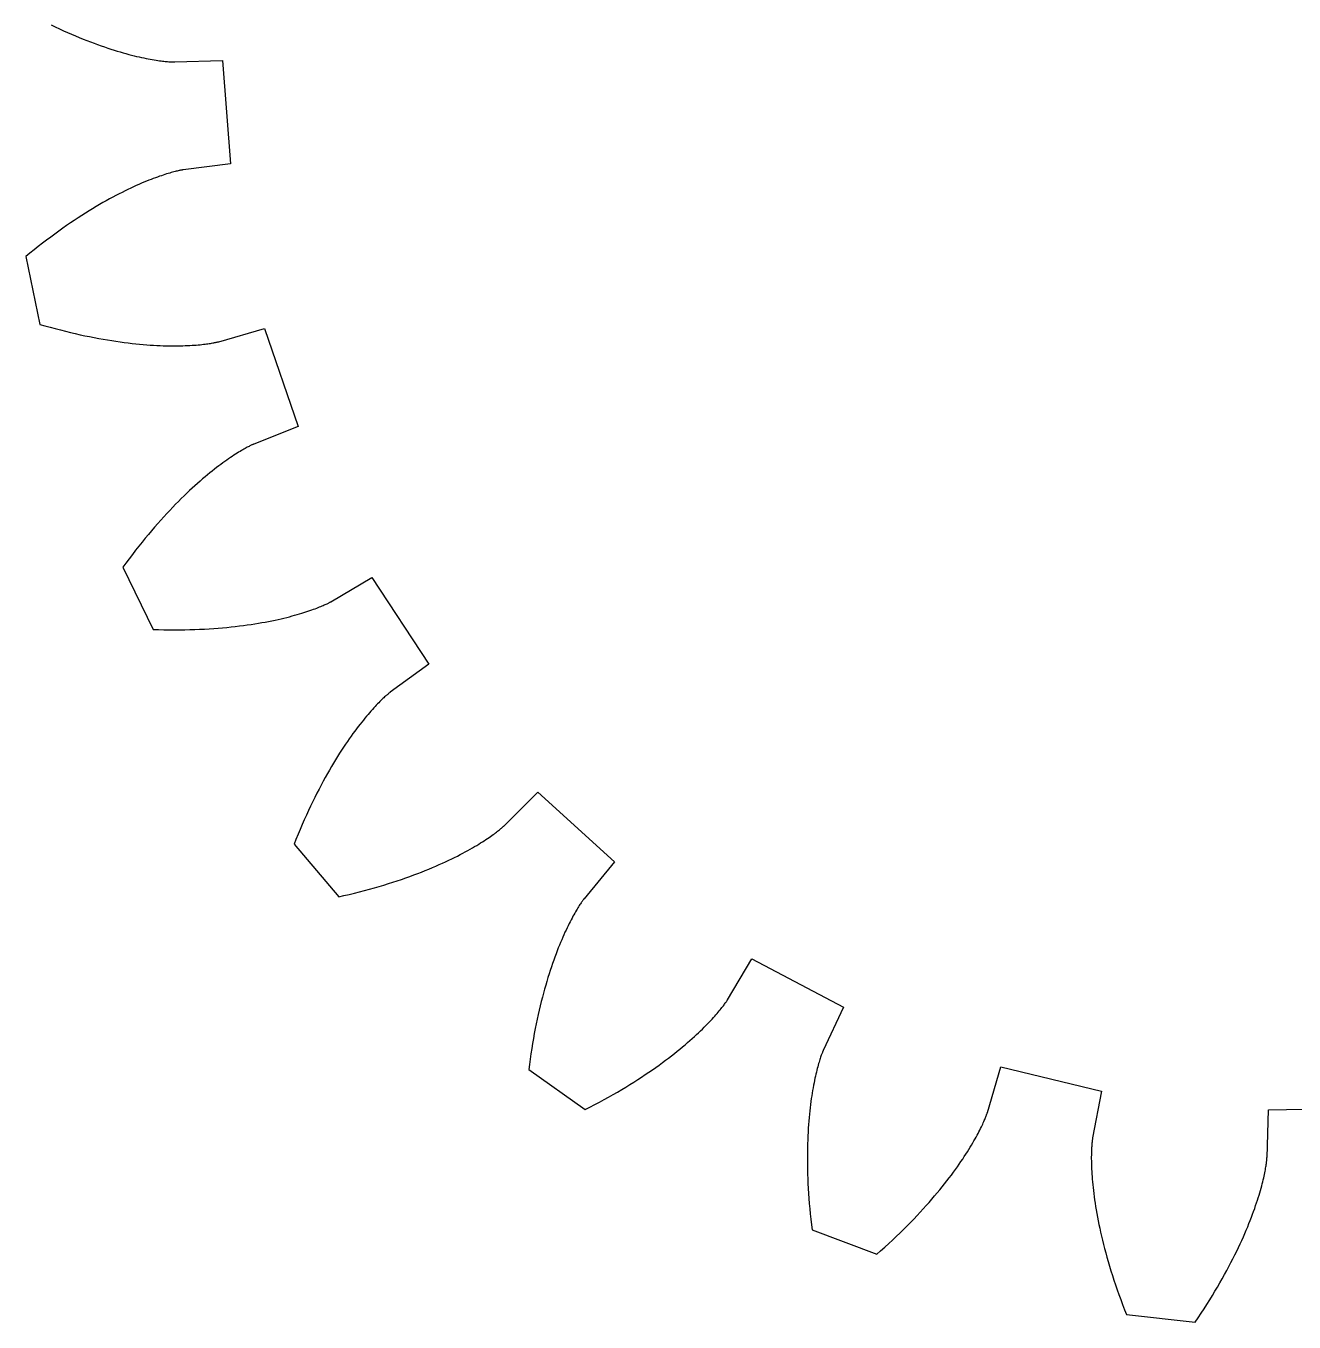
# Model space of a CAD drawing. Header units: metres. Extents: x -27 to 27, y -26.9 to 27.
# Drawn here: x -26.58 to -0.21, y -26.9 to 0.05 of the extents above; entities that cross this region are included whole.
import ezdxf

# ---------------------------------------------------------------- set-up
doc = ezdxf.new("R2010")
doc.units = ezdxf.units.M
doc.layers.add('1', color=7, linetype='Continuous')

msp = doc.modelspace()

# ---------------------------------------------------------------- linework, layer by layer
at = {"layer": '1'}
for p, q in [((-26.058033, 0.069296), (-25.970058, 0.027255)), ((-25.970058, 0.027255), (-25.883343, -0.01326)), ((-25.883343, -0.01326), (-25.797905, -0.052273)), ((-25.797905, -0.052273), (-25.713762, -0.08981)), ((-25.713762, -0.08981), (-25.630936, -0.125898)), ((-25.630936, -0.125898), (-25.549444, -0.16056)), ((-25.549444, -0.16056), (-25.469305, -0.193825)), ((-25.469305, -0.193825), (-25.390537, -0.225717)), ((-25.390537, -0.225717), (-25.31316, -0.256264)), ((-25.31316, -0.256264), (-25.237186, -0.285492)), ((-25.237186, -0.285492), (-25.162636, -0.313429)), ((-25.162636, -0.313429), (-25.089525, -0.3401)), ((-25.089525, -0.3401), (-25.017872, -0.365534)), ((-25.017872, -0.365534), (-24.947691, -0.389759)), ((-24.947691, -0.389759), (-24.878996, -0.4128)), ((-24.878996, -0.4128), (-24.811804, -0.434688)), ((-24.811804, -0.434688), (-24.74613, -0.455449)), ((-24.74613, -0.455449), (-24.681986, -0.475112)), ((-24.681986, -0.475112), (-24.61939, -0.493705)), ((-24.61939, -0.493705), (-24.558353, -0.511257)), ((-24.558353, -0.511257), (-24.498888, -0.527796)), ((-24.498888, -0.527796), (-24.44101, -0.543351)), ((-24.44101, -0.543351), (-24.384727, -0.557951)), ((-24.384727, -0.557951), (-24.330059, -0.571626)), ((-24.330059, -0.571626), (-24.27701, -0.584404)), ((-24.27701, -0.584404), (-24.225595, -0.596315)), ((-24.225595, -0.596315), (-24.175825, -0.607388)), ((-24.175825, -0.607388), (-24.127708, -0.617653)), ((-24.127708, -0.617653), (-24.081257, -0.62714)), ((-24.081257, -0.62714), (-24.036482, -0.635879)), ((-24.036482, -0.635879), (-23.993391, -0.643899)), ((-23.993391, -0.643899), (-23.951994, -0.651231)), ((-23.951994, -0.651231), (-23.912296, -0.657905)), ((-23.912296, -0.657905), (-23.874311, -0.663951)), ((-23.874311, -0.663951), (-23.838041, -0.6694)), ((-23.838041, -0.6694), (-23.803499, -0.674282)), ((-23.803499, -0.674282), (-23.770689, -0.678627)), ((-23.770689, -0.678627), (-23.739616, -0.682467)), ((-23.739616, -0.682467), (-23.710291, -0.685831)), ((-23.710291, -0.685831), (-23.682714, -0.688751)), ((-23.682714, -0.688751), (-23.656895, -0.691257)), ((-23.656895, -0.691257), (-23.632837, -0.693381)), ((-23.632837, -0.693381), (-23.610544, -0.695153)), ((-23.610544, -0.695153), (-23.590021, -0.696605)), ((-23.590021, -0.696605), (-23.571272, -0.697766)), ((-23.571272, -0.697766), (-23.5543, -0.69867)), ((-23.5543, -0.69867), (-23.53911, -0.699345)), ((-23.53911, -0.699345), (-23.5257, -0.699825)), ((-23.5257, -0.699825), (-23.514074, -0.700139)), ((-23.514074, -0.700139), (-23.504236, -0.700319)), ((-23.504236, -0.700319), (-23.496187, -0.700396)), ((-23.496187, -0.700396), (-23.489925, -0.700402)), ((-23.489925, -0.700402), (-23.485453, -0.700368)), ((-23.485453, -0.700368), (-23.481874, -0.700303)), ((-23.481874, -0.700303), (-22.490002, -0.670722)), ((-22.490002, -0.670722), (-22.32258, -2.819991)), ((-23.413342, -2.964761), (-23.433392, -2.969373)), ((-23.394997, -2.96071), (-23.413342, -2.964761)), ((-23.37837, -2.957189), (-23.394997, -2.96071)), ((-23.363468, -2.954169), (-23.37837, -2.957189)), ((-23.350294, -2.951619), (-23.363468, -2.954169)), ((-23.338858, -2.949509), (-23.350294, -2.951619)), ((-23.329166, -2.947807), (-23.338858, -2.949509)), ((-23.321226, -2.946484), (-23.329166, -2.947807)), ((-23.315041, -2.945509), (-23.321226, -2.946484)), ((-23.310617, -2.94485), (-23.315041, -2.945509)), ((-23.307072, -2.94436), (-23.310617, -2.94485)), ((-22.32258, -2.819991), (-23.307072, -2.94436)), ((-24.176991, -3.224804), (-24.230331, -3.247943)), ((-24.125099, -3.202828), (-24.176991, -3.224804)), ((-24.074669, -3.18199), (-24.125099, -3.202828)), ((-24.025719, -3.162261), (-24.074669, -3.18199)), ((-23.978264, -3.143614), (-24.025719, -3.162261)), ((-23.932318, -3.126022), (-23.978264, -3.143614)), ((-23.887896, -3.109456), (-23.932318, -3.126022)), ((-23.845013, -3.093889), (-23.887896, -3.109456)), ((-23.803684, -3.079293), (-23.845013, -3.093889)), ((-23.763922, -3.065639), (-23.803684, -3.079293)), ((-23.725737, -3.052898), (-23.763922, -3.065639)), ((-23.689146, -3.041043), (-23.725737, -3.052898)), ((-23.654158, -3.030044), (-23.689146, -3.041043)), ((-23.620787, -3.019872), (-23.654158, -3.030044)), ((-23.589046, -3.010498), (-23.620787, -3.019872)), ((-23.558943, -3.001894), (-23.589046, -3.010498)), ((-23.530491, -2.994028), (-23.558943, -3.001894)), ((-23.503698, -2.986873), (-23.530491, -2.994028)), ((-23.47858, -2.980399), (-23.503698, -2.986873)), ((-23.455141, -2.974575), (-23.47858, -2.980399)), ((-23.433392, -2.969373), (-23.455141, -2.974575)), ((-24.707119, -3.478143), (-24.772701, -3.512943)), ((-24.64282, -3.444742), (-24.707119, -3.478143)), ((-24.579828, -3.412714), (-24.64282, -3.444742)), ((-24.51816, -3.382033), (-24.579828, -3.412714)), ((-24.457836, -3.352675), (-24.51816, -3.382033)), ((-24.398874, -3.324613), (-24.457836, -3.352675)), ((-24.341291, -3.297821), (-24.398874, -3.324613)), ((-24.285105, -3.272273), (-24.341291, -3.297821)), ((-24.230331, -3.247943), (-24.285105, -3.272273)), ((-25.192101, -3.752487), (-25.266121, -3.79776)), ((-25.119221, -3.708782), (-25.192101, -3.752487)), ((-25.047506, -3.666621), (-25.119221, -3.708782)), ((-24.976976, -3.625981), (-25.047506, -3.666621)), ((-24.907652, -3.586838), (-24.976976, -3.625981)), ((-24.839552, -3.549166), (-24.907652, -3.586838)), ((-24.772701, -3.512943), (-24.839552, -3.549166)), ((-25.573181, -3.994988), (-25.652578, -4.048442)), ((-25.494816, -3.943215), (-25.573181, -3.994988)), ((-25.417501, -3.893101), (-25.494816, -3.943215)), ((-25.341263, -3.844624), (-25.417501, -3.893101)), ((-25.266121, -3.79776), (-25.341263, -3.844624)), ((-25.97998, -4.279501), (-26.064165, -4.341682)), ((-25.896706, -4.219108), (-25.97998, -4.279501)), ((-25.814365, -4.16048), (-25.896706, -4.219108)), ((-25.732981, -4.1036), (-25.814365, -4.16048)), ((-25.652578, -4.048442), (-25.732981, -4.1036)), ((-26.321918, -4.539151), (-26.409485, -4.608682)), ((-26.235161, -4.471487), (-26.321918, -4.539151)), ((-26.149233, -4.405671), (-26.235161, -4.471487)), ((-26.064165, -4.341682), (-26.149233, -4.405671)), ((-26.497835, -4.680099), (-26.57939, -4.74721)), ((-26.57939, -4.74721), (-26.288601, -6.157066)), ((-26.409485, -4.608682), (-26.497835, -4.680099)), ((-26.288601, -6.157066), (-26.187147, -6.186431)), ((-26.187147, -6.186431), (-26.077749, -6.217062)), ((-26.077749, -6.217062), (-25.969818, -6.246271)), ((-25.969818, -6.246271), (-25.863367, -6.274084)), ((-25.863367, -6.274084), (-25.75841, -6.300529)), ((-25.75841, -6.300529), (-25.654964, -6.325636)), ((-25.654964, -6.325636), (-25.553047, -6.349433)), ((-25.553047, -6.349433), (-25.452671, -6.371948)), ((-25.452671, -6.371948), (-25.353853, -6.39321)), ((-25.353853, -6.39321), (-25.256605, -6.413247)), ((-25.256605, -6.413247), (-25.16094, -6.432089)), ((-25.16094, -6.432089), (-25.066872, -6.449766)), ((-25.066872, -6.449766), (-24.974417, -6.466306)), ((-24.974417, -6.466306), (-24.883581, -6.481739)), ((-22.56999, -6.518003), (-21.616634, -6.242683)), ((-21.616634, -6.242683), (-20.919975, -8.282794)), ((-24.883581, -6.481739), (-24.794384, -6.496094)), ((-24.794384, -6.496094), (-24.706831, -6.509401)), ((-24.706831, -6.509401), (-24.620937, -6.521691)), ((-24.620937, -6.521691), (-24.536715, -6.532993)), ((-24.536715, -6.532993), (-24.45417, -6.543337)), ((-24.45417, -6.543337), (-24.373316, -6.552753)), ((-24.373316, -6.552753), (-24.294159, -6.561272)), ((-24.294159, -6.561272), (-24.216713, -6.568924)), ((-24.216713, -6.568924), (-24.140985, -6.575739)), ((-24.140985, -6.575739), (-24.066986, -6.581749)), ((-24.066986, -6.581749), (-23.994719, -6.586984)), ((-23.994719, -6.586984), (-23.924194, -6.591474)), ((-23.924194, -6.591474), (-23.855419, -6.59525)), ((-23.855419, -6.59525), (-23.788401, -6.598343)), ((-23.788401, -6.598343), (-23.723148, -6.600785)), ((-23.723148, -6.600785), (-23.659662, -6.602606)), ((-23.659662, -6.602606), (-23.597954, -6.603837)), ((-23.597954, -6.603837), (-23.538025, -6.604509)), ((-23.538025, -6.604509), (-23.479881, -6.604655)), ((-23.479881, -6.604655), (-23.423529, -6.604304)), ((-23.423529, -6.604304), (-23.368967, -6.603488)), ((-23.368967, -6.603488), (-23.316206, -6.602238)), ((-23.316206, -6.602238), (-23.265247, -6.600586)), ((-23.265247, -6.600586), (-23.216089, -6.598563)), ((-23.216089, -6.598563), (-23.168737, -6.5962)), ((-23.168737, -6.5962), (-23.123196, -6.593529)), ((-23.123196, -6.593529), (-23.079464, -6.590581)), ((-23.079464, -6.590581), (-23.037542, -6.587388)), ((-23.037542, -6.587388), (-22.997435, -6.58398)), ((-22.997435, -6.58398), (-22.959139, -6.580389)), ((-22.959139, -6.580389), (-22.922653, -6.576647)), ((-22.922653, -6.576647), (-22.887981, -6.572785)), ((-22.887981, -6.572785), (-22.855122, -6.568834)), ((-22.855122, -6.568834), (-22.82407, -6.564826)), ((-22.82407, -6.564826), (-22.794828, -6.560791)), ((-22.794828, -6.560791), (-22.767393, -6.556761)), ((-22.767393, -6.556761), (-22.741762, -6.552768)), ((-22.741762, -6.552768), (-22.717932, -6.548842)), ((-22.717932, -6.548842), (-22.695898, -6.545014)), ((-22.695898, -6.545014), (-22.675659, -6.541317)), ((-22.675659, -6.541317), (-22.657209, -6.537779)), ((-22.657209, -6.537779), (-22.640547, -6.534433)), ((-22.640547, -6.534433), (-22.625666, -6.53131)), ((-22.625666, -6.53131), (-22.612558, -6.528439)), ((-22.612558, -6.528439), (-22.601219, -6.525853)), ((-22.601219, -6.525853), (-22.591646, -6.523581)), ((-22.591646, -6.523581), (-22.58383, -6.521654)), ((-22.58383, -6.521654), (-22.577763, -6.520102)), ((-22.577763, -6.520102), (-22.573441, -6.518957)), ((-22.573441, -6.518957), (-22.56999, -6.518003)), ((-20.919975, -8.282794), (-21.842607, -8.648088)), ((-22.254942, -8.87917), (-22.29006, -8.902285)), ((-22.221127, -8.857334), (-22.254942, -8.87917)), ((-22.188633, -8.836751), (-22.221127, -8.857334)), ((-22.157478, -8.817396), (-22.188633, -8.836751)), ((-22.127687, -8.799246), (-22.157478, -8.817396)), ((-22.099274, -8.782273), (-22.127687, -8.799246)), ((-22.072256, -8.766452), (-22.099274, -8.782273)), ((-22.046656, -8.751759), (-22.072256, -8.766452)), ((-22.022484, -8.738165), (-22.046656, -8.751759)), ((-21.999765, -8.725648), (-22.022484, -8.738165)), ((-21.97851, -8.714177), (-21.999765, -8.725648)), ((-21.958736, -8.70373), (-21.97851, -8.714177)), ((-21.940464, -8.694276), (-21.958736, -8.70373)), ((-21.923704, -8.68579), (-21.940464, -8.694276)), ((-21.908474, -8.678246), (-21.923704, -8.68579)), ((-21.894791, -8.671615), (-21.908474, -8.678246)), ((-21.882666, -8.665868), (-21.894791, -8.671615)), ((-21.872114, -8.66098), (-21.882666, -8.665868)), ((-21.86315, -8.656922), (-21.872114, -8.66098)), ((-21.855787, -8.653666), (-21.86315, -8.656922)), ((-21.850039, -8.651182), (-21.855787, -8.653666)), ((-21.845919, -8.649445), (-21.850039, -8.651182)), ((-21.842607, -8.648088), (-21.845919, -8.649445)), ((-22.615452, -9.136062), (-22.661364, -9.17174)), ((-22.570656, -9.101871), (-22.615452, -9.136062)), ((-22.526991, -9.069146), (-22.570656, -9.101871)), ((-22.484486, -9.037864), (-22.526991, -9.069146)), ((-22.443159, -9.008001), (-22.484486, -9.037864)), ((-22.403032, -8.979535), (-22.443159, -9.008001)), ((-22.364124, -8.952442), (-22.403032, -8.979535)), ((-22.326462, -8.926701), (-22.364124, -8.952442)), ((-22.29006, -8.902285), (-22.326462, -8.926701)), ((-22.958902, -9.418249), (-23.01195, -9.464937)), ((-22.906801, -9.373197), (-22.958902, -9.418249)), ((-22.855675, -9.329759), (-22.906801, -9.373197)), ((-22.805544, -9.287915), (-22.855675, -9.329759)), ((-22.756432, -9.247644), (-22.805544, -9.287915)), ((-22.708364, -9.208926), (-22.756432, -9.247644)), ((-22.661364, -9.17174), (-22.708364, -9.208926)), ((-23.233124, -9.668428), (-23.290537, -9.723583)), ((-23.176533, -9.615005), (-23.233124, -9.668428)), ((-23.12079, -9.563295), (-23.176533, -9.615005)), ((-23.065922, -9.513279), (-23.12079, -9.563295)), ((-23.01195, -9.464937), (-23.065922, -9.513279)), ((-23.527876, -9.961872), (-23.589005, -10.02595)), ((-23.46744, -9.899613), (-23.527876, -9.961872)), ((-23.407721, -9.839157), (-23.46744, -9.899613)), ((-23.348743, -9.780487), (-23.407721, -9.839157)), ((-23.290537, -9.723583), (-23.348743, -9.780487)), ((-23.776241, -10.229267), (-23.839851, -10.300787)), ((-23.713215, -10.159633), (-23.776241, -10.229267)), ((-23.650791, -10.091865), (-23.713215, -10.159633)), ((-23.589005, -10.02595), (-23.650791, -10.091865)), ((-23.968693, -10.44954), (-24.033865, -10.526803)), ((-23.904011, -10.374207), (-23.968693, -10.44954)), ((-23.839851, -10.300787), (-23.904011, -10.374207)), ((-24.232063, -10.770306), (-24.298923, -10.855424)), ((-24.165581, -10.687172), (-24.232063, -10.770306)), ((-24.099506, -10.606009), (-24.165581, -10.687172)), ((-24.033865, -10.526803), (-24.099506, -10.606009)), ((-24.433653, -11.031661), (-24.501465, -11.122807)), ((-24.366129, -10.942537), (-24.433653, -11.031661)), ((-24.298923, -10.855424), (-24.366129, -10.942537)), ((-24.501465, -11.122807), (-24.563768, -11.208091)), ((-24.563768, -11.208091), (-23.931498, -12.501338)), ((-20.239954, -11.926156), (-19.385017, -11.422395)), ((-19.385017, -11.422395), (-18.202888, -13.225159)), ((-20.756996, -12.136885), (-20.71537, -12.123154)), ((-20.71537, -12.123154), (-20.675562, -12.109635)), ((-20.675562, -12.109635), (-20.63756, -12.096359)), ((-20.63756, -12.096359), (-20.60136, -12.083359)), ((-20.60136, -12.083359), (-20.566952, -12.07066)), ((-20.566952, -12.07066), (-20.53433, -12.058297)), ((-20.53433, -12.058297), (-20.503487, -12.046299)), ((-20.503487, -12.046299), (-20.474407, -12.034694)), ((-20.474407, -12.034694), (-20.447086, -12.023514)), ((-20.447086, -12.023514), (-20.421515, -12.012788)), ((-20.421515, -12.012788), (-20.397682, -12.002546)), ((-20.397682, -12.002546), (-20.375576, -11.992817)), ((-20.375576, -11.992817), (-20.355188, -11.98363)), ((-20.355188, -11.98363), (-20.336504, -11.975015)), ((-20.336504, -11.975015), (-20.319513, -11.967)), ((-20.319513, -11.967), (-20.304207, -11.959616)), ((-20.304207, -11.959616), (-20.290569, -11.952889)), ((-20.290569, -11.952889), (-20.278587, -11.946849)), ((-20.278587, -11.946849), (-20.26825, -11.941525)), ((-20.26825, -11.941525), (-20.259541, -11.936943)), ((-20.259541, -11.936943), (-20.252451, -11.933133)), ((-20.252451, -11.933133), (-20.24696, -11.93012)), ((-20.24696, -11.93012), (-20.243057, -11.927937)), ((-20.243057, -11.927937), (-20.239954, -11.926156)), ((-21.977982, -12.408282), (-21.899195, -12.396848)), ((-21.899195, -12.396848), (-21.822277, -12.384999)), ((-21.822277, -12.384999), (-21.747234, -12.372768)), ((-21.747234, -12.372768), (-21.674065, -12.360186)), ((-21.674065, -12.360186), (-21.602766, -12.347283)), ((-21.602766, -12.347283), (-21.53334, -12.334094)), ((-21.53334, -12.334094), (-21.465788, -12.320647)), ((-21.465788, -12.320647), (-21.400106, -12.306977)), ((-21.400106, -12.306977), (-21.336296, -12.293115)), ((-21.336296, -12.293115), (-21.274351, -12.27909)), ((-21.274351, -12.27909), (-21.214275, -12.264936)), ((-21.214275, -12.264936), (-21.156061, -12.250684)), ((-21.156061, -12.250684), (-21.099709, -12.236365)), ((-21.099709, -12.236365), (-21.045214, -12.222011)), ((-21.045214, -12.222011), (-20.992571, -12.207652)), ((-20.992571, -12.207652), (-20.941776, -12.19332)), ((-20.941776, -12.19332), (-20.892828, -12.179047)), ((-20.892828, -12.179047), (-20.845718, -12.164863)), ((-20.845718, -12.164863), (-20.800444, -12.150798)), ((-20.800444, -12.150798), (-20.756996, -12.136885)), ((-23.931498, -12.501338), (-23.825928, -12.50455)), ((-23.825928, -12.50455), (-23.712351, -12.507012)), ((-23.712351, -12.507012), (-23.600546, -12.508462)), ((-23.600546, -12.508462), (-23.490522, -12.508928)), ((-23.490522, -12.508928), (-23.382286, -12.508441)), ((-23.382286, -12.508441), (-23.275846, -12.507033)), ((-23.275846, -12.507033), (-23.171215, -12.504737)), ((-23.171215, -12.504737), (-23.068392, -12.501581)), ((-23.068392, -12.501581), (-22.967392, -12.497601)), ((-22.967392, -12.497601), (-22.868214, -12.492824)), ((-22.868214, -12.492824), (-22.770868, -12.487283)), ((-22.770868, -12.487283), (-22.67536, -12.48101)), ((-22.67536, -12.48101), (-22.581697, -12.474038)), ((-22.581697, -12.474038), (-22.489878, -12.466396)), ((-22.489878, -12.466396), (-22.399912, -12.458118)), ((-22.399912, -12.458118), (-22.3118, -12.449234)), ((-22.3118, -12.449234), (-22.22555, -12.439777)), ((-22.22555, -12.439777), (-22.141161, -12.429778)), ((-22.141161, -12.429778), (-22.058638, -12.41927)), ((-22.058638, -12.41927), (-21.977982, -12.408282)), ((-18.202888, -13.225159), (-19.00569, -13.808427)), ((-19.220924, -14.002226), (-19.244223, -14.025731)), ((-19.198689, -13.980183), (-19.220924, -14.002226)), ((-19.177546, -13.959583), (-19.198689, -13.980183)), ((-19.157515, -13.940407), (-19.177546, -13.959583)), ((-19.138622, -13.922632), (-19.157515, -13.940407)), ((-19.120888, -13.906237), (-19.138622, -13.922632)), ((-19.104334, -13.891199), (-19.120888, -13.906237)), ((-19.088985, -13.877499), (-19.104334, -13.891199)), ((-19.074863, -13.865111), (-19.088985, -13.877499)), ((-19.061989, -13.854016), (-19.074863, -13.865111)), ((-19.050385, -13.844191), (-19.061989, -13.854016)), ((-19.040068, -13.835609), (-19.050385, -13.844191)), ((-19.031063, -13.828251), (-19.040068, -13.835609)), ((-19.02339, -13.822091), (-19.031063, -13.828251)), ((-19.017071, -13.817106), (-19.02339, -13.822091)), ((-19.012119, -13.813272), (-19.017071, -13.817106)), ((-19.00856, -13.810563), (-19.012119, -13.813272)), ((-19.00569, -13.808427), (-19.00856, -13.810563)), ((-19.46608, -14.268832), (-19.497868, -14.306383)), ((-19.435133, -14.232915), (-19.46608, -14.268832)), ((-19.405056, -14.198615), (-19.435133, -14.232915)), ((-19.37587, -14.165913), (-19.405056, -14.198615)), ((-19.347603, -14.134792), (-19.37587, -14.165913)), ((-19.32028, -14.105232), (-19.347603, -14.134792)), ((-19.293926, -14.077215), (-19.32028, -14.105232)), ((-19.268564, -14.05072), (-19.293926, -14.077215)), ((-19.244223, -14.025731), (-19.268564, -14.05072)), ((-19.668497, -14.519241), (-19.704773, -14.56695)), ((-19.632902, -14.473268), (-19.668497, -14.519241)), ((-19.598015, -14.429011), (-19.632902, -14.473268)), ((-19.56386, -14.386455), (-19.598015, -14.429011)), ((-19.53047, -14.345584), (-19.56386, -14.386455)), ((-19.497868, -14.306383), (-19.53047, -14.345584)), ((-19.856125, -14.775408), (-19.895384, -14.832003)), ((-19.817406, -14.72062), (-19.856125, -14.775408)), ((-19.779255, -14.667624), (-19.817406, -14.72062)), ((-19.741701, -14.616405), (-19.779255, -14.667624)), ((-19.704773, -14.56695), (-19.741701, -14.616405)), ((-20.057245, -15.0767), (-20.098772, -15.142518)), ((-20.016115, -15.012752), (-20.057245, -15.0767)), ((-19.975409, -14.950662), (-20.016115, -15.012752)), ((-19.935154, -14.890415), (-19.975409, -14.950662)), ((-19.895384, -14.832003), (-19.935154, -14.890415)), ((-20.225426, -15.351303), (-20.268234, -15.424712)), ((-20.182892, -15.279809), (-20.225426, -15.351303)), ((-20.140665, -15.210217), (-20.182892, -15.279809)), ((-20.098772, -15.142518), (-20.140665, -15.210217)), ((-20.354561, -15.577312), (-20.398014, -15.656521)), ((-20.311289, -15.500045), (-20.354561, -15.577312)), ((-20.268234, -15.424712), (-20.311289, -15.500045)), ((-20.485353, -15.820805), (-20.529177, -15.905897)), ((-20.441624, -15.737683), (-20.485353, -15.820805)), ((-20.398014, -15.656521), (-20.441624, -15.737683)), ((-16.638165, -16.584944), (-15.935369, -15.884396)), ((-15.935369, -15.884396), (-14.342051, -17.336538)), ((-20.616978, -16.082018), (-20.660889, -16.173061)), ((-20.573063, -15.992966), (-20.616978, -16.082018)), ((-20.529177, -15.905897), (-20.573063, -15.992966)), ((-20.748583, -16.361147), (-20.792303, -16.458204)), ((-20.704769, -16.266104), (-20.748583, -16.361147)), ((-20.660889, -16.173061), (-20.704769, -16.266104)), ((-20.879324, -16.658365), (-20.922564, -16.76148)), ((-20.835896, -16.557276), (-20.879324, -16.658365)), ((-20.792303, -16.458204), (-20.835896, -16.557276)), ((-16.792477, -16.714006), (-16.77194, -16.69816)), ((-16.77194, -16.69816), (-16.752949, -16.683239)), ((-16.752949, -16.683239), (-16.735485, -16.66927)), ((-16.735485, -16.66927), (-16.719532, -16.656279)), ((-16.719532, -16.656279), (-16.705069, -16.644291)), ((-16.705069, -16.644291), (-16.692078, -16.633331)), ((-16.692078, -16.633331), (-16.680542, -16.623425)), ((-16.680542, -16.623425), (-16.670439, -16.614595)), ((-16.670439, -16.614595), (-16.661749, -16.606867)), ((-16.661749, -16.606867), (-16.654455, -16.600264)), ((-16.654455, -16.600264), (-16.648533, -16.59481)), ((-16.648533, -16.59481), (-16.643965, -16.590527)), ((-16.643965, -16.590527), (-16.640728, -16.58744)), ((-16.640728, -16.58744), (-16.638165, -16.584944)), ((-20.965578, -16.866627), (-21.004715, -16.964727)), ((-21.004715, -16.964727), (-20.07069, -18.060104)), ((-20.922564, -16.76148), (-20.965578, -16.866627)), ((-17.207638, -16.992254), (-17.165535, -16.966799)), ((-17.165535, -16.966799), (-17.125179, -16.941916)), ((-17.125179, -16.941916), (-17.086557, -16.917635)), ((-17.086557, -16.917635), (-17.049654, -16.893984)), ((-17.049654, -16.893984), (-17.014458, -16.870991)), ((-17.014458, -16.870991), (-16.980951, -16.84868)), ((-16.980951, -16.84868), (-16.949123, -16.827085)), ((-16.949123, -16.827085), (-16.918953, -16.806229)), ((-16.918953, -16.806229), (-16.89043, -16.786142)), ((-16.89043, -16.786142), (-16.863539, -16.76685)), ((-16.863539, -16.76685), (-16.838261, -16.748379)), ((-16.838261, -16.748379), (-16.814579, -16.730755)), ((-16.814579, -16.730755), (-16.792477, -16.714006)), ((-17.727381, -17.271894), (-17.667162, -17.242319)), ((-17.667162, -17.242319), (-17.608805, -17.213024)), ((-17.608805, -17.213024), (-17.552294, -17.184034)), ((-17.552294, -17.184034), (-17.497625, -17.155386)), ((-17.497625, -17.155386), (-17.444784, -17.127104)), ((-17.444784, -17.127104), (-17.393763, -17.09922)), ((-17.393763, -17.09922), (-17.344549, -17.071764)), ((-17.344549, -17.071764), (-17.297131, -17.044764)), ((-17.297131, -17.044764), (-17.251497, -17.018251)), ((-17.251497, -17.018251), (-17.207638, -16.992254)), ((-18.354397, -17.545555), (-18.277079, -17.514854)), ((-18.277079, -17.514854), (-18.201689, -17.484154)), ((-18.201689, -17.484154), (-18.128222, -17.453485)), ((-18.128222, -17.453485), (-18.056667, -17.42288)), ((-18.056667, -17.42288), (-17.987024, -17.39237)), ((-17.987024, -17.39237), (-17.919281, -17.361986)), ((-17.919281, -17.361986), (-17.853432, -17.331758)), ((-17.853432, -17.331758), (-17.789467, -17.301718)), ((-17.789467, -17.301718), (-17.727381, -17.271894)), ((-14.342051, -17.336538), (-14.974577, -18.10113)), ((-19.137802, -17.816721), (-19.042929, -17.78743)), ((-19.042929, -17.78743), (-18.95002, -17.757854)), ((-18.95002, -17.757854), (-18.859072, -17.728027)), ((-18.859072, -17.728027), (-18.770084, -17.697981)), ((-18.770084, -17.697981), (-18.68305, -17.667746)), ((-18.68305, -17.667746), (-18.597971, -17.637354)), ((-18.597971, -17.637354), (-18.514837, -17.606836)), ((-18.514837, -17.606836), (-18.433647, -17.576227)), ((-18.433647, -17.576227), (-18.354397, -17.545555)), ((-20.07069, -18.060104), (-19.967638, -18.036963)), ((-19.967638, -18.036963), (-19.857018, -18.011103)), ((-19.857018, -18.011103), (-19.748363, -17.984701)), ((-19.748363, -17.984701), (-19.641682, -17.95779)), ((-19.641682, -17.95779), (-19.536966, -17.930403)), ((-19.536966, -17.930403), (-19.434221, -17.902567)), ((-19.434221, -17.902567), (-19.333447, -17.874323)), ((-19.333447, -17.874323), (-19.23464, -17.845695)), ((-19.23464, -17.845695), (-19.137802, -17.816721)), ((-15.118798, -18.315487), (-15.134852, -18.342367)), ((-15.103442, -18.290277), (-15.118798, -18.315487)), ((-15.08881, -18.266722), (-15.103442, -18.290277)), ((-15.074931, -18.244806), (-15.08881, -18.266722)), ((-15.061831, -18.224516), (-15.074931, -18.244806)), ((-15.049538, -18.205835), (-15.061831, -18.224516)), ((-15.038079, -18.188747), (-15.049538, -18.205835)), ((-15.02748, -18.173237), (-15.038079, -18.188747)), ((-15.017769, -18.159288), (-15.02748, -18.173237)), ((-15.008973, -18.146887), (-15.017769, -18.159288)), ((-15.001115, -18.136009), (-15.008973, -18.146887)), ((-14.994224, -18.126642), (-15.001115, -18.136009)), ((-14.988323, -18.118767), (-14.994224, -18.126642)), ((-14.98344, -18.112368), (-14.988323, -18.118767)), ((-14.979599, -18.107422), (-14.98344, -18.112368)), ((-14.976826, -18.103914), (-14.979599, -18.107422)), ((-14.974577, -18.10113), (-14.976826, -18.103914)), ((-15.264359, -18.578379), (-15.284963, -18.61908)), ((-15.244224, -18.539446), (-15.264359, -18.578379)), ((-15.224585, -18.502274), (-15.244224, -18.539446)), ((-15.205471, -18.466846), (-15.224585, -18.502274)), ((-15.186913, -18.433155), (-15.205471, -18.466846)), ((-15.168937, -18.401186), (-15.186913, -18.433155)), ((-15.151574, -18.370928), (-15.168937, -18.401186)), ((-15.134852, -18.342367), (-15.151574, -18.370928)), ((-15.393959, -18.849524), (-15.416744, -18.901066)), ((-15.371462, -18.79981), (-15.393959, -18.849524)), ((-15.349284, -18.751919), (-15.371462, -18.79981)), ((-15.327456, -18.705841), (-15.349284, -18.751919)), ((-15.306005, -18.661566), (-15.327456, -18.705841)), ((-15.284963, -18.61908), (-15.306005, -18.661566)), ((-15.510166, -19.125711), (-15.533937, -19.186531)), ((-15.486529, -19.066763), (-15.510166, -19.125711)), ((-15.46306, -19.009678), (-15.486529, -19.066763)), ((-15.439788, -18.954447), (-15.46306, -19.009678)), ((-15.416744, -18.901066), (-15.439788, -18.954447)), ((-15.605761, -19.380276), (-15.629767, -19.448639)), ((-15.581767, -19.313807), (-15.605761, -19.380276)), ((-15.557815, -19.249226), (-15.581767, -19.313807)), ((-15.533937, -19.186531), (-15.557815, -19.249226)), ((-11.990941, -20.201639), (-11.484444, -19.348322)), ((-11.484444, -19.348322), (-9.58005, -20.358603)), ((-15.701544, -19.665148), (-15.725284, -19.741138)), ((-15.67769, -19.59107), (-15.701544, -19.665148)), ((-15.653753, -19.518902), (-15.67769, -19.59107)), ((-15.629767, -19.448639), (-15.653753, -19.518902)), ((-15.772295, -19.89887), (-15.795503, -19.980619)), ((-15.748878, -19.819044), (-15.772295, -19.89887)), ((-15.725284, -19.741138), (-15.748878, -19.819044)), ((-15.841166, -20.149893), (-15.863556, -20.237419)), ((-15.81847, -20.064293), (-15.841166, -20.149893)), ((-15.795503, -19.980619), (-15.81847, -20.064293)), ((-12.00291, -20.220528), (-11.998531, -20.213774)), ((-11.998531, -20.213774), (-11.995171, -20.208488)), ((-11.995171, -20.208488), (-11.992804, -20.204695)), ((-11.992804, -20.204695), (-11.990941, -20.201639)), ((-15.907296, -20.418262), (-15.928582, -20.51158)), ((-15.885612, -20.326878), (-15.907296, -20.418262)), ((-15.863556, -20.237419), (-15.885612, -20.326878)), ((-12.207877, -20.485802), (-12.185246, -20.459251)), ((-12.185246, -20.459251), (-12.163998, -20.433878)), ((-12.163998, -20.433878), (-12.144106, -20.4097)), ((-12.144106, -20.4097), (-12.125551, -20.386742)), ((-12.125551, -20.386742), (-12.10831, -20.365023)), ((-12.10831, -20.365023), (-12.09236, -20.344566)), ((-12.09236, -20.344566), (-12.077675, -20.32539)), ((-12.077675, -20.32539), (-12.064233, -20.307518)), ((-12.064233, -20.307518), (-12.052011, -20.290968)), ((-12.052011, -20.290968), (-12.040984, -20.275759)), ((-12.040984, -20.275759), (-12.031127, -20.261913)), ((-12.031127, -20.261913), (-12.022417, -20.249451)), ((-12.022417, -20.249451), (-12.014827, -20.238384)), ((-12.014827, -20.238384), (-12.008333, -20.228739)), ((-12.008333, -20.228739), (-12.00291, -20.220528)), ((-9.58005, -20.358603), (-10.002557, -21.256475)), ((-15.969824, -20.704002), (-15.989715, -20.803106)), ((-15.949435, -20.606827), (-15.969824, -20.704002)), ((-15.928582, -20.51158), (-15.949435, -20.606827)), ((-12.477246, -20.773863), (-12.441229, -20.737774)), ((-12.441229, -20.737774), (-12.40678, -20.702648)), ((-12.40678, -20.702648), (-12.373879, -20.66851)), ((-12.373879, -20.66851), (-12.342509, -20.635389)), ((-12.342509, -20.635389), (-12.312648, -20.603304)), ((-12.312648, -20.603304), (-12.284276, -20.572279)), ((-12.284276, -20.572279), (-12.25737, -20.542337)), ((-12.25737, -20.542337), (-12.231912, -20.513506)), ((-12.231912, -20.513506), (-12.207877, -20.485802)), ((-16.02788, -21.007093), (-16.046089, -21.111973)), ((-16.009077, -20.904139), (-16.02788, -21.007093)), ((-15.989715, -20.803106), (-16.009077, -20.904139)), ((-12.774889, -21.051374), (-12.727364, -21.009243)), ((-12.727364, -21.009243), (-12.681538, -20.967897)), ((-12.681538, -20.967897), (-12.63739, -20.927362)), ((-12.63739, -20.927362), (-12.594906, -20.887667)), ((-12.594906, -20.887667), (-12.554067, -20.848835)), ((-12.554067, -20.848835), (-12.514853, -20.81089)), ((-12.514853, -20.81089), (-12.477246, -20.773863)), ((-16.063673, -21.218771), (-16.080597, -21.327486)), ((-16.046089, -21.111973), (-16.063673, -21.218771)), ((-13.096624, -21.319145), (-13.038567, -21.272869)), ((-13.038567, -21.272869), (-12.982303, -21.227215)), ((-12.982303, -21.227215), (-12.927819, -21.182211)), ((-12.927819, -21.182211), (-12.8751, -21.137884)), ((-12.8751, -21.137884), (-12.824128, -21.094263)), ((-12.824128, -21.094263), (-12.774889, -21.051374)), ((-10.015243, -21.286072), (-10.019588, -21.296858)), ((-10.011486, -21.276978), (-10.015243, -21.286072)), ((-10.008348, -21.269564), (-10.011486, -21.276978)), ((-10.005857, -21.263819), (-10.008348, -21.269564)), ((-10.004044, -21.259731), (-10.005857, -21.263819)), ((-10.002557, -21.256475), (-10.004044, -21.259731)), ((-16.112349, -21.550655), (-16.125858, -21.655407)), ((-16.096834, -21.438116), (-16.112349, -21.550655)), ((-16.080597, -21.327486), (-16.096834, -21.438116)), ((-13.483494, -21.608295), (-13.41436, -21.55888)), ((-13.41436, -21.55888), (-13.347107, -21.509914)), ((-13.347107, -21.509914), (-13.281721, -21.46143)), ((-13.281721, -21.46143), (-13.218187, -21.413454)), ((-13.218187, -21.413454), (-13.156493, -21.366016)), ((-13.156493, -21.366016), (-13.096624, -21.319145)), ((-10.106898, -21.561815), (-10.11619, -21.59544)), ((-10.097805, -21.529993), (-10.106898, -21.561815)), ((-10.08894, -21.499964), (-10.097805, -21.529993)), ((-10.080336, -21.471727), (-10.08894, -21.499964)), ((-10.072021, -21.445272), (-10.080336, -21.471727)), ((-10.064028, -21.420595), (-10.072021, -21.445272)), ((-10.056385, -21.397684), (-10.064028, -21.420595)), ((-10.049124, -21.376532), (-10.056385, -21.397684)), ((-10.042274, -21.357132), (-10.049124, -21.376532)), ((-10.035866, -21.339474), (-10.042274, -21.357132)), ((-10.029929, -21.323549), (-10.035866, -21.339474)), ((-10.024494, -21.309347), (-10.029929, -21.323549)), ((-10.019588, -21.296858), (-10.024494, -21.309347)), ((-16.125858, -21.655407), (-14.948771, -22.484089)), ((-13.857801, -21.861128), (-13.779082, -21.809895)), ((-13.779082, -21.809895), (-13.702302, -21.758965)), ((-13.702302, -21.758965), (-13.627453, -21.708368)), ((-13.627453, -21.708368), (-13.55452, -21.658134)), ((-13.55452, -21.658134), (-13.483494, -21.608295)), ((-10.16455, -21.790796), (-10.174383, -21.835344)), ((-10.154728, -21.748079), (-10.16455, -21.790796)), ((-10.144951, -21.70719), (-10.154728, -21.748079)), ((-10.135247, -21.668123), (-10.144951, -21.70719)), ((-10.125651, -21.630877), (-10.135247, -21.668123)), ((-10.11619, -21.59544), (-10.125651, -21.630877)), ((-6.590283, -22.548992), (-6.31191, -21.596523)), ((-6.31191, -21.596523), (-4.216098, -22.10146)), ((-14.280891, -22.120798), (-14.192307, -22.068499)), ((-14.192307, -22.068499), (-14.105718, -22.016352)), ((-14.105718, -22.016352), (-14.02111, -21.964388)), ((-14.02111, -21.964388), (-13.938475, -21.912636)), ((-13.938475, -21.912636), (-13.857801, -21.861128)), ((-10.222647, -22.085653), (-10.231897, -22.141241)), ((-10.21322, -22.031906), (-10.222647, -22.085653)), ((-10.203649, -21.980005), (-10.21322, -22.031906)), ((-10.193965, -21.929947), (-10.203649, -21.980005)), ((-10.184199, -21.881727), (-10.193965, -21.929947)), ((-10.174383, -21.835344), (-10.184199, -21.881727)), ((-14.753997, -22.383486), (-14.655323, -22.330894)), ((-14.655323, -22.330894), (-14.558683, -22.278299)), ((-14.558683, -22.278299), (-14.46407, -22.225729)), ((-14.46407, -22.225729), (-14.371475, -22.173218)), ((-14.371475, -22.173218), (-14.280891, -22.120798)), ((-10.258284, -22.319088), (-10.266518, -22.382065)), ((-10.249748, -22.257961), (-10.258284, -22.319088)), ((-10.240942, -22.198677), (-10.249748, -22.257961)), ((-10.231897, -22.141241), (-10.240942, -22.198677)), ((-4.216098, -22.10146), (-4.40204, -23.076199)), ((-14.948771, -22.484089), (-14.854712, -22.436045)), ((-14.854712, -22.436045), (-14.753997, -22.383486)), ((-10.289091, -22.582056), (-10.295801, -22.652403)), ((-10.281952, -22.513548), (-10.289091, -22.582056)), ((-10.274417, -22.446884), (-10.281952, -22.513548)), ((-10.266518, -22.382065), (-10.274417, -22.446884)), ((-6.62722, -22.650703), (-6.62032, -22.63323)), ((-6.62032, -22.63323), (-6.614217, -22.617369)), ((-6.614217, -22.617369), (-6.608881, -22.60313)), ((-6.608881, -22.60313), (-6.60428, -22.590525)), ((-6.60428, -22.590525), (-6.600389, -22.579567)), ((-6.600389, -22.579567), (-6.597178, -22.570265)), ((-6.597178, -22.570265), (-6.594617, -22.562634)), ((-6.594617, -22.562634), (-6.592676, -22.556679)), ((-6.592676, -22.556679), (-6.591327, -22.552416)), ((-6.591327, -22.552416), (-6.590283, -22.548992)), ((-0.775533, -23.479511), (-0.742775, -22.487738)), ((-0.742775, -22.487738), (1.412765, -22.455603)), ((-10.313048, -22.874462), (-10.31773, -22.952147)), ((-10.307812, -22.798609), (-10.313048, -22.874462)), ((-10.302052, -22.72459), (-10.307812, -22.798609)), ((-10.295801, -22.652403), (-10.302052, -22.72459)), ((-6.746125, -22.910988), (-6.729735, -22.878178)), ((-6.729735, -22.878178), (-6.714418, -22.846834)), ((-6.714418, -22.846834), (-6.700147, -22.816973)), ((-6.700147, -22.816973), (-6.686893, -22.788609)), ((-6.686893, -22.788609), (-6.674631, -22.761757)), ((-6.674631, -22.761757), (-6.663332, -22.736431)), ((-6.663332, -22.736431), (-6.65297, -22.712652)), ((-6.65297, -22.712652), (-6.643516, -22.690426)), ((-6.643516, -22.690426), (-6.634942, -22.669773)), ((-6.634942, -22.669773), (-6.62722, -22.650703)), ((-10.325305, -23.11298), (-10.328134, -23.196121)), ((-10.321826, -23.031652), (-10.325305, -23.11298)), ((-10.31773, -22.952147), (-10.321826, -23.031652)), ((-6.893093, -23.180265), (-6.868462, -23.137678)), ((-6.868462, -23.137678), (-6.845085, -23.096432)), ((-6.845085, -23.096432), (-6.822937, -23.056547)), ((-6.822937, -23.056547), (-6.801993, -23.018044)), ((-6.801993, -23.018044), (-6.782228, -22.980938)), ((-6.782228, -22.980938), (-6.763613, -22.945246)), ((-6.763613, -22.945246), (-6.746125, -22.910988)), ((-4.413662, -23.164873), (-4.415478, -23.183571)), ((-4.411872, -23.147972), (-4.413662, -23.164873)), ((-4.410139, -23.132866), (-4.411872, -23.147972)), ((-4.408494, -23.119549), (-4.410139, -23.132866)), ((-4.406967, -23.108019), (-4.408494, -23.119549)), ((-4.40559, -23.098276), (-4.406967, -23.108019)), ((-4.404395, -23.090317), (-4.40559, -23.098276)), ((-4.403411, -23.084131), (-4.404395, -23.090317)), ((-4.40267, -23.079721), (-4.403411, -23.084131)), ((-4.40204, -23.076199), (-4.40267, -23.079721)), ((-10.33172, -23.367828), (-10.332415, -23.456385)), ((-10.330283, -23.281073), (-10.33172, -23.367828)), ((-10.328134, -23.196121), (-10.330283, -23.281073)), ((-7.068622, -23.462923), (-7.035943, -23.412682)), ((-7.035943, -23.412682), (-7.004665, -23.363668)), ((-7.004665, -23.363668), (-6.974766, -23.315901)), ((-6.974766, -23.315901), (-6.94622, -23.269396)), ((-6.94622, -23.269396), (-6.919004, -23.224178)), ((-6.919004, -23.224178), (-6.893093, -23.180265)), ((-4.427806, -23.432774), (-4.428157, -23.469448)), ((-4.427168, -23.397894), (-4.427806, -23.432774)), ((-4.426275, -23.364809), (-4.427168, -23.397894)), ((-4.425156, -23.333521), (-4.426275, -23.364809)), ((-4.423844, -23.304031), (-4.425156, -23.333521)), ((-4.422369, -23.276339), (-4.423844, -23.304031)), ((-4.420765, -23.25045), (-4.422369, -23.276339)), ((-4.41906, -23.226357), (-4.420765, -23.25045)), ((-4.417287, -23.204063), (-4.41906, -23.226357)), ((-4.415478, -23.183571), (-4.417287, -23.204063)), ((-10.332415, -23.456385), (-10.332335, -23.54673)), ((-10.332335, -23.54673), (-10.33145, -23.638863)), ((-10.33145, -23.638863), (-10.329726, -23.732769)), ((-7.25387, -23.73175), (-7.21383, -23.675705)), ((-7.21383, -23.675705), (-7.175308, -23.620779)), ((-7.175308, -23.620779), (-7.138282, -23.566992)), ((-7.138282, -23.566992), (-7.102727, -23.514366)), ((-7.102727, -23.514366), (-7.068622, -23.462923)), ((-4.428157, -23.469448), (-4.42819, -23.507912)), ((-4.42819, -23.507912), (-4.427872, -23.548164)), ((-4.427872, -23.548164), (-4.427174, -23.5902)), ((-4.427174, -23.5902), (-4.426064, -23.634018)), ((-4.426064, -23.634018), (-4.42451, -23.679611)), ((-4.42451, -23.679611), (-4.422482, -23.726978)), ((-0.809518, -23.735624), (-0.804319, -23.706568)), ((-0.804319, -23.706568), (-0.799673, -23.679228)), ((-0.799673, -23.679228), (-0.79555, -23.653618)), ((-0.79555, -23.653618), (-0.79192, -23.62974)), ((-0.79192, -23.62974), (-0.788752, -23.607603)), ((-0.788752, -23.607603), (-0.786015, -23.587212)), ((-0.786015, -23.587212), (-0.783678, -23.568573)), ((-0.783678, -23.568573), (-0.781711, -23.551691)), ((-0.781711, -23.551691), (-0.780083, -23.536573)), ((-0.780083, -23.536573), (-0.778762, -23.52322)), ((-0.778762, -23.52322), (-0.777719, -23.511637)), ((-0.777719, -23.511637), (-0.776921, -23.501829)), ((-0.776921, -23.501829), (-0.776338, -23.493801)), ((-0.776338, -23.493801), (-0.775939, -23.487551)), ((-0.775939, -23.487551), (-0.775693, -23.483086)), ((-0.775693, -23.483086), (-0.775533, -23.479511)), ((-10.329726, -23.732769), (-10.327136, -23.828449)), ((-10.327136, -23.828449), (-10.323647, -23.92589)), ((-10.323647, -23.92589), (-10.319229, -24.025084)), ((-7.477607, -24.027941), (-7.429648, -23.96665)), ((-7.429648, -23.96665), (-7.383317, -23.906363)), ((-7.383317, -23.906363), (-7.338591, -23.847103)), ((-7.338591, -23.847103), (-7.295449, -23.788891)), ((-7.295449, -23.788891), (-7.25387, -23.73175)), ((-4.422482, -23.726978), (-4.419949, -23.776112)), ((-4.419949, -23.776112), (-4.416879, -23.827007)), ((-4.416879, -23.827007), (-4.413242, -23.879658)), ((-4.413242, -23.879658), (-4.409008, -23.934059)), ((-4.409008, -23.934059), (-4.404143, -23.990202)), ((-0.874654, -24.02898), (-0.863944, -23.986477)), ((-0.863944, -23.986477), (-0.854027, -23.945621)), ((-0.854027, -23.945621), (-0.844874, -23.906422)), ((-0.844874, -23.906422), (-0.836454, -23.868891)), ((-0.836454, -23.868891), (-0.828739, -23.833035)), ((-0.828739, -23.833035), (-0.821698, -23.798866)), ((-0.821698, -23.798866), (-0.815301, -23.766396)), ((-0.815301, -23.766396), (-0.809518, -23.735624)), ((-10.319229, -24.025084), (-10.313848, -24.126019)), ((-10.313848, -24.126019), (-10.307479, -24.228691)), ((-10.307479, -24.228691), (-10.300085, -24.333088)), ((-7.686123, -24.28264), (-7.631451, -24.217583)), ((-7.631451, -24.217583), (-7.578488, -24.153433)), ((-7.578488, -24.153433), (-7.527214, -24.09021)), ((-7.527214, -24.09021), (-7.477607, -24.027941)), ((-4.404143, -23.990202), (-4.39862, -24.048084)), ((-4.39862, -24.048084), (-4.392406, -24.107695)), ((-4.392406, -24.107695), (-4.385471, -24.169024)), ((-4.385471, -24.169024), (-4.377785, -24.232069)), ((-4.377785, -24.232069), (-4.369317, -24.296816)), ((-0.941131, -24.2658), (-0.926015, -24.215235)), ((-0.926015, -24.215235), (-0.911838, -24.166258)), ((-0.911838, -24.166258), (-0.898572, -24.118881)), ((-0.898572, -24.118881), (-0.886187, -24.073118)), ((-0.886187, -24.073118), (-0.874654, -24.02898)), ((-10.300085, -24.333088), (-10.29164, -24.439201)), ((-10.29164, -24.439201), (-10.282111, -24.547018)), ((-7.92229, -24.551414), (-7.860588, -24.48299)), ((-7.860588, -24.48299), (-7.800673, -24.415369)), ((-7.800673, -24.415369), (-7.742524, -24.348577)), ((-7.742524, -24.348577), (-7.686123, -24.28264)), ((-4.369317, -24.296816), (-4.360037, -24.36326)), ((-4.360037, -24.36326), (-4.349914, -24.431391)), ((-4.349914, -24.431391), (-4.338919, -24.501198)), ((-4.338919, -24.501198), (-4.327022, -24.57267)), ((-1.031799, -24.541994), (-1.011559, -24.483686)), ((-1.011559, -24.483686), (-0.9924, -24.426897)), ((-0.9924, -24.426897), (-0.974295, -24.371645)), ((-0.974295, -24.371645), (-0.957215, -24.317942)), ((-0.957215, -24.317942), (-0.941131, -24.2658)), ((-10.282111, -24.547018), (-10.271468, -24.656527)), ((-10.271468, -24.656527), (-10.259683, -24.767717)), ((-10.259683, -24.767717), (-10.246722, -24.880581)), ((-8.18732, -24.832617), (-8.118293, -24.761244)), ((-8.118293, -24.761244), (-8.051124, -24.690567)), ((-8.051124, -24.690567), (-7.985795, -24.620615)), ((-7.985795, -24.620615), (-7.92229, -24.551414)), ((-4.327022, -24.57267), (-4.314192, -24.645798)), ((-4.314192, -24.645798), (-4.300399, -24.72057)), ((-4.300399, -24.72057), (-4.285616, -24.796976)), ((-1.150195, -24.855824), (-1.124132, -24.790138)), ((-1.124132, -24.790138), (-1.099288, -24.725897)), ((-1.099288, -24.725897), (-1.075636, -24.663115)), ((-1.075636, -24.663115), (-1.053149, -24.60181)), ((-1.053149, -24.60181), (-1.031799, -24.541994)), ((-10.246722, -24.880581), (-10.233758, -24.985399)), ((-10.233758, -24.985399), (-8.887565, -25.495317)), ((-8.482345, -25.124535), (-8.405717, -25.050646)), ((-8.405717, -25.050646), (-8.331015, -24.977346)), ((-8.331015, -24.977346), (-8.258221, -24.904659)), ((-8.258221, -24.904659), (-8.18732, -24.832617)), ((-4.285616, -24.796976), (-4.269811, -24.875004)), ((-4.269811, -24.875004), (-4.252954, -24.954641)), ((-4.252954, -24.954641), (-4.235019, -25.035873)), ((-4.235019, -25.035873), (-4.215973, -25.118692)), ((-1.267181, -25.132664), (-1.235971, -25.061373)), ((-1.235971, -25.061373), (-1.206088, -24.991457)), ((-1.206088, -24.991457), (-1.177505, -24.922935)), ((-1.177505, -24.922935), (-1.150195, -24.855824)), ((-8.723928, -25.349438), (-8.641435, -25.273958)), ((-8.641435, -25.273958), (-8.560911, -25.198982)), ((-8.560911, -25.198982), (-8.482345, -25.124535)), ((-4.215973, -25.118692), (-4.19579, -25.203079)), ((-4.19579, -25.203079), (-4.17444, -25.289026)), ((-4.17444, -25.289026), (-4.151894, -25.376513)), ((-1.369029, -25.354609), (-1.333684, -25.279301)), ((-1.333684, -25.279301), (-1.299743, -25.205313)), ((-1.299743, -25.205313), (-1.267181, -25.132664)), ((-8.887565, -25.495317), (-8.80841, -25.425392)), ((-8.80841, -25.425392), (-8.723928, -25.349438)), ((-4.151894, -25.376513), (-4.128125, -25.46553)), ((-4.128125, -25.46553), (-4.103102, -25.556059)), ((-4.103102, -25.556059), (-4.076799, -25.648088)), ((-1.524963, -25.668661), (-1.483747, -25.588264)), ((-1.483747, -25.588264), (-1.444036, -25.509109)), ((-1.444036, -25.509109), (-1.405805, -25.431217)), ((-1.405805, -25.431217), (-1.369029, -25.354609)), ((-4.076799, -25.648088), (-4.049187, -25.7416)), ((-4.049187, -25.7416), (-4.020239, -25.836578)), ((-4.020239, -25.836578), (-3.989926, -25.933004)), ((-1.657891, -25.917101), (-1.612011, -25.833099)), ((-1.612011, -25.833099), (-1.56771, -25.75028)), ((-1.56771, -25.75028), (-1.524963, -25.668661)), ((-3.989926, -25.933004), (-3.958222, -26.030869)), ((-3.958222, -26.030869), (-3.925099, -26.130146)), ((-3.925099, -26.130146), (-3.89053, -26.230825)), ((-1.805239, -26.17597), (-1.754481, -26.088558)), ((-1.754481, -26.088558), (-1.705373, -26.00226)), ((-1.705373, -26.00226), (-1.657891, -25.917101)), ((-3.89053, -26.230825), (-3.854488, -26.332886)), ((-3.854488, -26.332886), (-3.816946, -26.436306)), ((-1.967641, -26.444675), (-1.911796, -26.35405)), ((-1.911796, -26.35405), (-1.85767, -26.264475)), ((-1.85767, -26.264475), (-1.805239, -26.17597)), ((-3.816946, -26.436306), (-3.777877, -26.541073)), ((-3.777877, -26.541073), (-3.737257, -26.647167)), ((-3.737257, -26.647167), (-3.698632, -26.74547)), ((-2.145704, -26.722591), (-2.084573, -26.628967)), ((-2.084573, -26.628967), (-2.025225, -26.536322)), ((-2.025225, -26.536322), (-1.967641, -26.444675)), ((-3.698632, -26.74547), (-2.26792, -26.904583)), ((-2.26792, -26.904583), (-2.208642, -26.817169)), ((-2.208642, -26.817169), (-2.145704, -26.722591))]:
    msp.add_line(p, q, dxfattribs=at)

doc.saveas('drawing.dxf')
